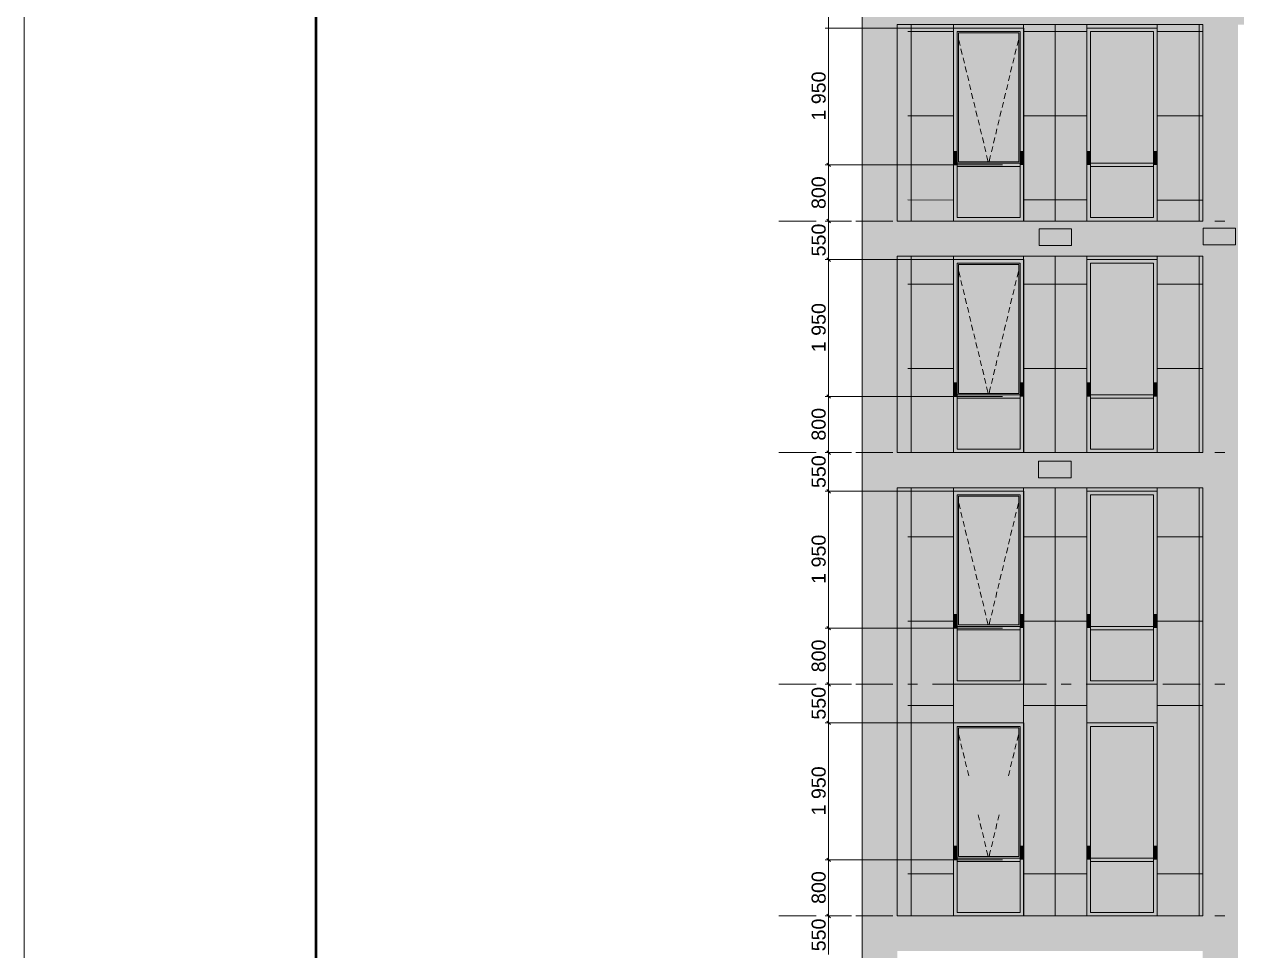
# Model space of a CAD drawing. Header units: millimetres. Extents: x 1499747 to 4341325, y -28481 to 441852.
# Drawn here: x 4091830 to 4109097, y 386732 to 399932 of the extents above; entities that cross this region are included whole.
import ezdxf
from ezdxf.enums import TextEntityAlignment as Align

# ---------------------------------------------------------------- set-up
doc = ezdxf.new("R2010")
doc.units = ezdxf.units.MM
doc.header["$MEASUREMENT"] = 0
doc.layers.add('Чертеж и Рисунок', color=7, linetype='Continuous')
doc.styles.add('РЎР“Р•РќР•Р\xa0Р\x98Р\xa0_РЎРўР\x98Р›Р¬_2', font='')
doc.styles.add('СПДС', font='isocpeur.ttf', dxfattribs={"width": 0.9})
doc.styles.get('РЎР“Р•РќР•Р\xa0Р\x98Р\xa0_РЎРўР\x98Р›Р¬_2').set_extended_font_data('GOST Common', italic=True)

# ---------------------------------------------------------------- blocks, each defined once
blk = doc.blocks.new('*U32')
at = {"lineweight": 0}
blk.add_lwpolyline([(-415, -5), (5, -5), (5, 292), (-415, 292)], close=True, dxfattribs=at)
at = {"color": 0, "linetype": 'Continuous', "lineweight": 50}
blk.add_lwpolyline([(-395, 287), (0, 287), (0, 0), (-395, 0)], close=True, dxfattribs=at)
at = {"style": 'СПДС'}
for tag, p in [('ШИФР_ПРОЕКТА_ЛИСТ2', (-65, 7.5)), ('ЛИСТ_второй', (-5, 5))]:
    blk.add_attdef(tag, text='', height=2.5, dxfattribs=at).set_placement(p, align=Align.MIDDLE_CENTER)

msp = doc.modelspace()

# ---------------------------------------------------------------- hatches: boundary and pattern name
at = {"layer": 'Чертеж и Рисунок', "linetype": 'Continuous', "lineweight": 0, "true_color": 0xbc9a89}
for points in [[(4103762.7, 400428.4), (4103762.7, 373528.4), (4104262.7, 373528.4), (4104262.7, 400428.4)], [(4104262.7, 399928.4), (4127512.7, 399928.4), (4127512.7, 400428.4), (4104262.7, 400428.4)], [(4108613, 399928.4), (4108613, 374028.4), (4109113, 374028.4), (4109113, 399928.4)], [(4104262.7, 396628.4), (4108613, 396628.4), (4108613, 397128.4), (4104262.7, 397128.4)], [(4104262.7, 393828.4), (4104262.7, 393328.4), (4108613, 393328.4), (4108613, 393828.4)], [(4104262.7, 387228.4), (4104262.7, 386728.4), (4108613, 386728.4), (4108613, 387228.4)]]:
    msp.add_hatch(color=33, dxfattribs=at).paths.add_polyline_path(points)
at = {"layer": 'Чертеж и Рисунок', "linetype": 'Continuous', "lineweight": 0, "true_color": 0xffffff}
for points in [[(4104262.7, 399928.4), (4104262.7, 397128.4), (4105063.3, 397128.4), (4105063.3, 399878.4), (4106063.3, 399878.4), (4106063.3, 397128.4), (4106963, 397128.4), (4106963, 399878.4), (4107963, 399878.4), (4107963, 397128.4), (4108613, 397128.4), (4108613, 399928.4)], [(4106282.5, 396779.9), (4106744.3, 396779.9), (4106744.3, 397015.7), (4106282.5, 397015.7)], [(4108619.9, 396789.3), (4109081.7, 396789.3), (4109081.7, 397025), (4108619.9, 397025)], [(4104262.7, 393828.4), (4105063.3, 393828.4), (4105063.3, 396578.4), (4106063.3, 396578.4), (4106063.3, 393828.4), (4106963, 393828.4), (4106963, 396578.4), (4107963, 396578.4), (4107963, 393828.4), (4108613, 393828.4), (4108613, 396628.4), (4104262.7, 396628.4)], [(4106276.1, 393471.7), (4106738, 393471.7), (4106738, 393707.4), (4106276.1, 393707.4)]]:
    msp.add_hatch(color=7, dxfattribs=at).paths.add_polyline_path(points)
at = {"layer": 'Чертеж и Рисунок', "linetype": 'Continuous', "lineweight": 0, "true_color": 0x2e2e2e}
for points in [[(4105063.3, 399528.4), (4105113.3, 399528.4), (4105113.3, 399828.4), (4105063.3, 399878.4)], [(4105563.3, 399878.4), (4105063.3, 399878.4), (4105113.3, 399828.4), (4105563.3, 399828.4)], [(4105563.3, 399878.4), (4105563.3, 399828.4), (4106013.3, 399828.4), (4106063.3, 399878.4)], [(4106063.3, 399528.4), (4106063.3, 399878.4), (4106013.3, 399828.4), (4106013.3, 399528.4)], [(4106963, 399528.4), (4107013, 399528.4), (4107013, 399828.4), (4106963, 399878.4)], [(4107463, 399878.4), (4106963, 399878.4), (4107013, 399828.4), (4107463, 399828.4)], [(4107463, 399878.4), (4107463, 399828.4), (4107913, 399828.4), (4107963, 399878.4)], [(4107963, 399528.4), (4107963, 399878.4), (4107913, 399828.4), (4107913, 399528.4)], [(4105063.3, 398128.4), (4105113.3, 398128.4), (4105113.3, 399528.4), (4105063.3, 399528.4)], [(4106063.3, 398128.4), (4106063.3, 399528.4), (4106013.3, 399528.4), (4106013.3, 398128.4)], [(4106963, 398128.4), (4107013, 398128.4), (4107013, 399528.4), (4106963, 399528.4)], [(4107963, 398128.4), (4107963, 399528.4), (4107913, 399528.4), (4107913, 398128.4)], [(4105063.3, 397928.4), (4105113.3, 397928.4), (4105113.3, 398128.4), (4105063.3, 398128.4)], [(4106063.3, 397928.4), (4106063.3, 398128.4), (4106013.3, 398128.4), (4106013.3, 397928.4)], [(4106963, 397928.4), (4107013, 397928.4), (4107013, 398128.4), (4106963, 398128.4)], [(4107963, 397928.4), (4107963, 398128.4), (4107913, 398128.4), (4107913, 397928.4)], [(4105063.3, 397928.4), (4105063.3, 397128.4), (4105113.3, 397178.4), (4105113.3, 397928.4)], [(4105113.3, 397903.4), (4105563.3, 397903.4), (4105563.3, 397953.4), (4105113.3, 397953.4)], [(4105563.3, 397953.4), (4105563.3, 397903.4), (4106013.3, 397903.4), (4106013.3, 397953.4)], [(4106063.3, 397928.4), (4106013.3, 397928.4), (4106013.3, 397178.4), (4106063.3, 397128.4)], [(4106963, 397928.4), (4106963, 397128.4), (4107013, 397178.4), (4107013, 397928.4)], [(4107013, 397903.4), (4107463, 397903.4), (4107463, 397953.4), (4107013, 397953.4)], [(4107463, 397953.4), (4107463, 397903.4), (4107913, 397903.4), (4107913, 397953.4)], [(4107963, 397928.4), (4107913, 397928.4), (4107913, 397178.4), (4107963, 397128.4)], [(4105563.3, 397128.4), (4105563.3, 397178.4), (4105113.3, 397178.4), (4105063.3, 397128.4)], [(4105563.3, 397128.4), (4106063.3, 397128.4), (4106013.3, 397178.4), (4105563.3, 397178.4)], [(4107463, 397128.4), (4107463, 397178.4), (4107013, 397178.4), (4106963, 397128.4)], [(4107463, 397128.4), (4107963, 397128.4), (4107913, 397178.4), (4107463, 397178.4)], [(4105063.3, 396228.4), (4105113.3, 396228.4), (4105113.3, 396528.4), (4105063.3, 396578.4)], [(4105563.3, 396578.4), (4105063.3, 396578.4), (4105113.3, 396528.4), (4105563.3, 396528.4)], [(4105563.3, 396578.4), (4105563.3, 396528.4), (4106013.3, 396528.4), (4106063.3, 396578.4)], [(4106063.3, 396228.4), (4106063.3, 396578.4), (4106013.3, 396528.4), (4106013.3, 396228.4)], [(4106963, 396228.4), (4107013, 396228.4), (4107013, 396528.4), (4106963, 396578.4)], [(4107463, 396578.4), (4106963, 396578.4), (4107013, 396528.4), (4107463, 396528.4)], [(4107463, 396578.4), (4107463, 396528.4), (4107913, 396528.4), (4107963, 396578.4)], [(4107963, 396228.4), (4107963, 396578.4), (4107913, 396528.4), (4107913, 396228.4)], [(4105063.3, 394828.4), (4105113.3, 394828.4), (4105113.3, 396228.4), (4105063.3, 396228.4)], [(4106063.3, 394828.4), (4106063.3, 396228.4), (4106013.3, 396228.4), (4106013.3, 394828.4)], [(4106963, 394828.4), (4107013, 394828.4), (4107013, 396228.4), (4106963, 396228.4)], [(4107963, 394828.4), (4107963, 396228.4), (4107913, 396228.4), (4107913, 394828.4)], [(4105063.3, 394628.4), (4105113.3, 394628.4), (4105113.3, 394828.4), (4105063.3, 394828.4)], [(4106063.3, 394628.4), (4106063.3, 394828.4), (4106013.3, 394828.4), (4106013.3, 394628.4)], [(4106963, 394628.4), (4107013, 394628.4), (4107013, 394828.4), (4106963, 394828.4)], [(4107963, 394628.4), (4107963, 394828.4), (4107913, 394828.4), (4107913, 394628.4)], [(4105063.3, 394628.4), (4105063.3, 393828.4), (4105113.3, 393878.4), (4105113.3, 394628.4)], [(4105113.3, 394603.4), (4105563.3, 394603.4), (4105563.3, 394653.4), (4105113.3, 394653.4)], [(4105563.3, 394653.4), (4105563.3, 394603.4), (4106013.3, 394603.4), (4106013.3, 394653.4)], [(4106063.3, 394628.4), (4106013.3, 394628.4), (4106013.3, 393878.4), (4106063.3, 393828.4)], [(4106963, 394628.4), (4106963, 393828.4), (4107013, 393878.4), (4107013, 394628.4)], [(4107013, 394603.4), (4107463, 394603.4), (4107463, 394653.4), (4107013, 394653.4)], [(4107463, 394653.4), (4107463, 394603.4), (4107913, 394603.4), (4107913, 394653.4)], [(4107963, 394628.4), (4107913, 394628.4), (4107913, 393878.4), (4107963, 393828.4)], [(4105563.3, 393828.4), (4105563.3, 393878.4), (4105113.3, 393878.4), (4105063.3, 393828.4)], [(4105563.3, 393828.4), (4106063.3, 393828.4), (4106013.3, 393878.4), (4105563.3, 393878.4)], [(4107463, 393828.4), (4107463, 393878.4), (4107013, 393878.4), (4106963, 393828.4)], [(4107463, 393828.4), (4107963, 393828.4), (4107913, 393878.4), (4107463, 393878.4)], [(4105063.3, 392928.4), (4105113.3, 392928.4), (4105113.3, 393228.4), (4105063.3, 393278.4)], [(4105563.3, 393278.4), (4105063.3, 393278.4), (4105113.3, 393228.4), (4105563.3, 393228.4)], [(4105563.3, 393278.4), (4105563.3, 393228.4), (4106013.3, 393228.4), (4106063.3, 393278.4)], [(4106063.3, 392928.4), (4106063.3, 393278.4), (4106013.3, 393228.4), (4106013.3, 392928.4)], [(4106963, 392928.4), (4107013, 392928.4), (4107013, 393228.4), (4106963, 393278.4)], [(4107463, 393278.4), (4106963, 393278.4), (4107013, 393228.4), (4107463, 393228.4)], [(4107463, 393278.4), (4107463, 393228.4), (4107913, 393228.4), (4107963, 393278.4)], [(4107963, 392928.4), (4107963, 393278.4), (4107913, 393228.4), (4107913, 392928.4)], [(4105063.3, 391528.4), (4105113.3, 391528.4), (4105113.3, 392928.4), (4105063.3, 392928.4)], [(4106063.3, 391528.4), (4106063.3, 392928.4), (4106013.3, 392928.4), (4106013.3, 391528.4)], [(4106963, 391528.4), (4107013, 391528.4), (4107013, 392928.4), (4106963, 392928.4)], [(4107963, 391528.4), (4107963, 392928.4), (4107913, 392928.4), (4107913, 391528.4)], [(4105063.3, 391328.4), (4105113.3, 391328.4), (4105113.3, 391528.4), (4105063.3, 391528.4)], [(4106063.3, 391328.4), (4106063.3, 391528.4), (4106013.3, 391528.4), (4106013.3, 391328.4)], [(4106963, 391328.4), (4107013, 391328.4), (4107013, 391528.4), (4106963, 391528.4)], [(4107963, 391328.4), (4107963, 391528.4), (4107913, 391528.4), (4107913, 391328.4)], [(4105063.3, 391328.4), (4105063.3, 390528.4), (4105113.3, 390578.4), (4105113.3, 391328.4)], [(4105113.3, 391303.4), (4105563.3, 391303.4), (4105563.3, 391353.4), (4105113.3, 391353.4)], [(4105563.3, 391353.4), (4105563.3, 391303.4), (4106013.3, 391303.4), (4106013.3, 391353.4)], [(4106063.3, 391328.4), (4106013.3, 391328.4), (4106013.3, 390578.4), (4106063.3, 390528.4)], [(4106963, 391328.4), (4106963, 390528.4), (4107013, 390578.4), (4107013, 391328.4)], [(4107013, 391303.4), (4107463, 391303.4), (4107463, 391353.4), (4107013, 391353.4)], [(4107463, 391353.4), (4107463, 391303.4), (4107913, 391303.4), (4107913, 391353.4)], [(4107963, 391328.4), (4107913, 391328.4), (4107913, 390578.4), (4107963, 390528.4)], [(4105563.3, 390528.4), (4105563.3, 390578.4), (4105113.3, 390578.4), (4105063.3, 390528.4)], [(4105563.3, 390528.4), (4106063.3, 390528.4), (4106013.3, 390578.4), (4105563.3, 390578.4)], [(4107463, 390528.4), (4107463, 390578.4), (4107013, 390578.4), (4106963, 390528.4)], [(4107463, 390528.4), (4107963, 390528.4), (4107913, 390578.4), (4107463, 390578.4)], [(4105063.3, 389628.4), (4105113.3, 389628.4), (4105113.3, 389928.4), (4105063.3, 389978.4)], [(4105563.3, 389978.4), (4105063.3, 389978.4), (4105113.3, 389928.4), (4105563.3, 389928.4)], [(4105563.3, 389978.4), (4105563.3, 389928.4), (4106013.3, 389928.4), (4106063.3, 389978.4)], [(4106063.3, 389628.4), (4106063.3, 389978.4), (4106013.3, 389928.4), (4106013.3, 389628.4)], [(4106963, 389628.4), (4107013, 389628.4), (4107013, 389928.4), (4106963, 389978.4)], [(4107463, 389978.4), (4106963, 389978.4), (4107013, 389928.4), (4107463, 389928.4)], [(4107463, 389978.4), (4107463, 389928.4), (4107913, 389928.4), (4107963, 389978.4)], [(4107963, 389628.4), (4107963, 389978.4), (4107913, 389928.4), (4107913, 389628.4)], [(4105063.3, 388228.4), (4105113.3, 388228.4), (4105113.3, 389628.4), (4105063.3, 389628.4)], [(4106063.3, 388228.4), (4106063.3, 389628.4), (4106013.3, 389628.4), (4106013.3, 388228.4)], [(4106963, 388228.4), (4107013, 388228.4), (4107013, 389628.4), (4106963, 389628.4)], [(4107963, 388228.4), (4107963, 389628.4), (4107913, 389628.4), (4107913, 388228.4)], [(4105063.3, 388028.4), (4105113.3, 388028.4), (4105113.3, 388228.4), (4105063.3, 388228.4)], [(4106063.3, 388028.4), (4106063.3, 388228.4), (4106013.3, 388228.4), (4106013.3, 388028.4)], [(4106963, 388028.4), (4107013, 388028.4), (4107013, 388228.4), (4106963, 388228.4)], [(4107963, 388028.4), (4107963, 388228.4), (4107913, 388228.4), (4107913, 388028.4)], [(4105063.3, 388028.4), (4105063.3, 387228.4), (4105113.3, 387278.4), (4105113.3, 388028.4)], [(4105113.3, 388003.4), (4105563.3, 388003.4), (4105563.3, 388053.4), (4105113.3, 388053.4)], [(4105563.3, 388053.4), (4105563.3, 388003.4), (4106013.3, 388003.4), (4106013.3, 388053.4)], [(4106063.3, 388028.4), (4106013.3, 388028.4), (4106013.3, 387278.4), (4106063.3, 387228.4)], [(4106963, 388028.4), (4106963, 387228.4), (4107013, 387278.4), (4107013, 388028.4)], [(4107013, 388003.4), (4107463, 388003.4), (4107463, 388053.4), (4107013, 388053.4)], [(4107463, 388053.4), (4107463, 388003.4), (4107913, 388003.4), (4107913, 388053.4)], [(4107963, 388028.4), (4107913, 388028.4), (4107913, 387278.4), (4107963, 387228.4)], [(4105563.3, 387228.4), (4105563.3, 387278.4), (4105113.3, 387278.4), (4105063.3, 387228.4)], [(4105563.3, 387228.4), (4106063.3, 387228.4), (4106013.3, 387278.4), (4105563.3, 387278.4)], [(4107463, 387228.4), (4107463, 387278.4), (4107013, 387278.4), (4106963, 387228.4)], [(4107463, 387228.4), (4107963, 387228.4), (4107913, 387278.4), (4107463, 387278.4)]]:
    msp.add_hatch(color=250, dxfattribs=at).paths.add_polyline_path(points)
at = {"layer": 'Чертеж и Рисунок', "linetype": 'Continuous', "lineweight": 0, "true_color": 0xf7fdff}
for points in [[(4105113.3, 397953.4), (4105133.3, 397973.4), (4105133.3, 399808.4), (4105113.3, 399828.4)], [(4106013.3, 399828.4), (4105113.3, 399828.4), (4105133.3, 399808.4), (4105993.3, 399808.4)], [(4106013.3, 397953.4), (4106013.3, 399828.4), (4105993.3, 399808.4), (4105993.3, 397973.4)], [(4106013.3, 397953.4), (4105993.3, 397973.4), (4105133.3, 397973.4), (4105113.3, 397953.4)], [(4105113.3, 394653.4), (4105133.3, 394673.4), (4105133.3, 396508.4), (4105113.3, 396528.4)], [(4106013.3, 396528.4), (4105113.3, 396528.4), (4105133.3, 396508.4), (4105993.3, 396508.4)], [(4106013.3, 394653.4), (4106013.3, 396528.4), (4105993.3, 396508.4), (4105993.3, 394673.4)], [(4106013.3, 394653.4), (4105993.3, 394673.4), (4105133.3, 394673.4), (4105113.3, 394653.4)], [(4105113.3, 391353.4), (4105133.3, 391373.4), (4105133.3, 393208.4), (4105113.3, 393228.4)], [(4106013.3, 393228.4), (4105113.3, 393228.4), (4105133.3, 393208.4), (4105993.3, 393208.4)], [(4106013.3, 391353.4), (4106013.3, 393228.4), (4105993.3, 393208.4), (4105993.3, 391373.4)], [(4106013.3, 391353.4), (4105993.3, 391373.4), (4105133.3, 391373.4), (4105113.3, 391353.4)], [(4105113.3, 388053.4), (4105133.3, 388073.4), (4105133.3, 389908.4), (4105113.3, 389928.4)], [(4106013.3, 389928.4), (4105113.3, 389928.4), (4105133.3, 389908.4), (4105993.3, 389908.4)], [(4106013.3, 388053.4), (4106013.3, 389928.4), (4105993.3, 389908.4), (4105993.3, 388073.4)], [(4106013.3, 388053.4), (4105993.3, 388073.4), (4105133.3, 388073.4), (4105113.3, 388053.4)]]:
    msp.add_hatch(color=7, dxfattribs=at).paths.add_polyline_path(points)
at = {"layer": 'Чертеж и Рисунок', "linetype": 'Continuous', "lineweight": 0, "true_color": 0x84adf9}
for points in [[(4105133.3, 397973.4), (4105993.3, 397973.4), (4105993.3, 399808.4), (4105133.3, 399808.4)], [(4107013, 399828.4), (4107013, 397953.4), (4107913, 397953.4), (4107913, 399828.4)], [(4105113.3, 397903.4), (4105113.3, 397178.4), (4106013.3, 397178.4), (4106013.3, 397903.4)], [(4107013, 397903.4), (4107013, 397178.4), (4107913, 397178.4), (4107913, 397903.4)], [(4105133.3, 394673.4), (4105993.3, 394673.4), (4105993.3, 396508.4), (4105133.3, 396508.4)], [(4107013, 396528.4), (4107013, 394653.4), (4107913, 394653.4), (4107913, 396528.4)], [(4105113.3, 394603.4), (4105113.3, 393878.4), (4106013.3, 393878.4), (4106013.3, 394603.4)], [(4107013, 394603.4), (4107013, 393878.4), (4107913, 393878.4), (4107913, 394603.4)], [(4105133.3, 391373.4), (4105993.3, 391373.4), (4105993.3, 393208.4), (4105133.3, 393208.4)], [(4107013, 391353.4), (4107913, 391353.4), (4107913, 393228.4), (4107013, 393228.4)], [(4105113.3, 391303.4), (4105113.3, 390578.4), (4106013.3, 390578.4), (4106013.3, 391303.4)], [(4107013, 390578.4), (4107913, 390578.4), (4107913, 391303.4), (4107013, 391303.4)], [(4105133.3, 388073.4), (4105993.3, 388073.4), (4105993.3, 389908.4), (4105133.3, 389908.4)], [(4107013, 388053.4), (4107913, 388053.4), (4107913, 389928.4), (4107013, 389928.4)], [(4105113.3, 388003.4), (4105113.3, 387278.4), (4106013.3, 387278.4), (4106013.3, 388003.4)], [(4107013, 387278.4), (4107913, 387278.4), (4107913, 388003.4), (4107013, 388003.4)]]:
    msp.add_hatch(color=161, dxfattribs=at).paths.add_polyline_path(points)
at = {"layer": 'Чертеж и Рисунок', "linetype": 'Continuous', "lineweight": 0, "true_color": 0xffffff}
h = msp.add_hatch(color=7, dxfattribs=at)
h.paths.add_polyline_path([(4104262.7, 387228.4), (4105063.3, 387228.4), (4105063.3, 389978.4), (4106063.3, 389978.4), (4106063.3, 387228.4), (4106963, 387228.4), (4106963, 389978.4), (4107963, 389978.4), (4107963, 387228.4), (4108613, 387228.4), (4108613, 393328.4), (4104262.7, 393328.4)])
h.paths.add_polyline_path([(4105063.3, 393278.4), (4106063.3, 393278.4), (4106063.3, 390528.4), (4105063.3, 390528.4)], flags=0)
h.paths.add_polyline_path([(4106963, 390528.4), (4106963, 393278.4), (4107963, 393278.4), (4107963, 390528.4)], flags=0)

# ---------------------------------------------------------------- linework, layer by layer
at = {"layer": 'Чертеж и Рисунок', "color": 7, "linetype": 'Continuous', "lineweight": 5}
for points in [[(4103284.7, 399878.4), (4103284.7, 400428.4)], [(4103762.7, 373528.4), (4103762.7, 400428.4)], [(4104262.7, 399928.4), (4108613, 399928.4)], [(4104262.7, 397128.4), (4104262.7, 399928.4)], [(4108613, 397128.4), (4108613, 399928.4)], [(4105763.3, 399878.4), (4103237.8, 399878.4)], [(4103284.7, 397928.4), (4103284.7, 399878.4)], [(4105063.3, 399878.4), (4106063.3, 399878.4)], [(4105113.3, 399528.4), (4105113.3, 399828.4)], [(4105113.3, 399828.4), (4105563.3, 399828.4)], [(4105133.3, 399808.4), (4105133.3, 397973.4)], [(4105993.3, 399808.4), (4105133.3, 399808.4)], [(4105563.3, 399828.4), (4106013.3, 399828.4)], [(4105993.3, 397973.4), (4105993.3, 399808.4)], [(4106013.3, 399528.4), (4106013.3, 399828.4)], [(4106063.3, 399878.4), (4106063.3, 397128.4)], [(4106963, 399878.4), (4107963, 399878.4)], [(4106963, 397128.4), (4106963, 399878.4)], [(4107013, 399528.4), (4107013, 399828.4)], [(4107013, 399828.4), (4107463, 399828.4)], [(4107463, 399828.4), (4107913, 399828.4)], [(4107913, 399528.4), (4107913, 399828.4)], [(4107963, 399878.4), (4107963, 397128.4)], [(4105113.3, 398128.4), (4105113.3, 399528.4)], [(4106013.3, 398128.4), (4106013.3, 399528.4)], [(4107013, 398128.4), (4107013, 399528.4)], [(4107913, 398128.4), (4107913, 399528.4)], [(4105113.3, 397953.4), (4105113.3, 398128.4)], [(4106013.3, 397953.4), (4106013.3, 398128.4)], [(4107013, 397953.4), (4107013, 398128.4)], [(4107913, 397953.4), (4107913, 398128.4)], [(4105763.3, 397928.4), (4103237.8, 397928.4)], [(4103259.7, 397953.4), (4103309.7, 397903.4)], [(4103284.7, 397128.4), (4103284.7, 397928.4)], [(4105113.3, 397928.4), (4105113.3, 397953.4)], [(4105563.3, 397953.4), (4105113.3, 397953.4)], [(4105113.3, 397903.4), (4105113.3, 397928.4)], [(4105113.3, 397178.4), (4105113.3, 397903.4)], [(4105563.3, 397903.4), (4105113.3, 397903.4)], [(4105133.3, 397973.4), (4105993.3, 397973.4)], [(4106013.3, 397953.4), (4105563.3, 397953.4)], [(4106013.3, 397903.4), (4105563.3, 397903.4)], [(4106013.3, 397928.4), (4106013.3, 397953.4)], [(4106013.3, 397903.4), (4106013.3, 397928.4)], [(4106013.3, 397178.4), (4106013.3, 397903.4)], [(4107013, 397928.4), (4107013, 397953.4)], [(4107463, 397953.4), (4107013, 397953.4)], [(4107013, 397903.4), (4107013, 397928.4)], [(4107013, 397178.4), (4107013, 397903.4)], [(4107463, 397903.4), (4107013, 397903.4)], [(4107913, 397953.4), (4107463, 397953.4)], [(4107913, 397903.4), (4107463, 397903.4)], [(4107913, 397928.4), (4107913, 397953.4)], [(4107913, 397903.4), (4107913, 397928.4)], [(4107913, 397178.4), (4107913, 397903.4)], [(4105563.3, 397178.4), (4105113.3, 397178.4)], [(4106013.3, 397178.4), (4105563.3, 397178.4)], [(4107463, 397178.4), (4107013, 397178.4)], [(4107913, 397178.4), (4107463, 397178.4)], [(4103612.7, 397128.4), (4103237.8, 397128.4)], [(4103259.7, 397153.4), (4103309.7, 397103.4)], [(4103284.7, 396578.4), (4103284.7, 397128.4)], [(4104262.7, 397128.4), (4108613, 397128.4)], [(4106282.5, 396779.9), (4106282.5, 397015.7)], [(4106282.5, 397015.7), (4106744.3, 397015.7)], [(4106744.3, 397015.7), (4106744.3, 396779.9)], [(4108619.9, 396789.3), (4108619.9, 397025)], [(4108619.9, 397025), (4109081.7, 397025)], [(4109081.7, 397025), (4109081.7, 396789.3)], [(4106744.3, 396779.9), (4106282.5, 396779.9)], [(4109081.7, 396789.3), (4108619.9, 396789.3)], [(4105763.3, 396578.4), (4103237.8, 396578.4)], [(4103259.7, 396603.4), (4103309.7, 396553.4)], [(4103284.7, 394628.4), (4103284.7, 396578.4)], [(4104262.7, 393828.4), (4104262.7, 396628.4)], [(4104262.7, 396628.4), (4108613, 396628.4)], [(4105063.3, 396578.4), (4106063.3, 396578.4)], [(4105113.3, 396228.4), (4105113.3, 396528.4)], [(4105113.3, 396528.4), (4105563.3, 396528.4)], [(4105133.3, 396508.4), (4105133.3, 394673.4)], [(4105993.3, 396508.4), (4105133.3, 396508.4)], [(4105563.3, 396528.4), (4106013.3, 396528.4)], [(4105993.3, 394673.4), (4105993.3, 396508.4)], [(4106013.3, 396228.4), (4106013.3, 396528.4)], [(4106063.3, 396578.4), (4106063.3, 393828.4)], [(4106963, 393828.4), (4106963, 396578.4)], [(4106963, 396578.4), (4107963, 396578.4)], [(4107013, 396228.4), (4107013, 396528.4)], [(4107013, 396528.4), (4107463, 396528.4)], [(4107463, 396528.4), (4107913, 396528.4)], [(4107913, 396228.4), (4107913, 396528.4)], [(4107963, 396578.4), (4107963, 393828.4)], [(4108613, 393828.4), (4108613, 396628.4)], [(4105113.3, 394828.4), (4105113.3, 396228.4)], [(4106013.3, 394828.4), (4106013.3, 396228.4)], [(4107013, 394828.4), (4107013, 396228.4)], [(4107913, 394828.4), (4107913, 396228.4)], [(4105113.3, 394653.4), (4105113.3, 394828.4)], [(4106013.3, 394653.4), (4106013.3, 394828.4)], [(4107013, 394653.4), (4107013, 394828.4)], [(4107913, 394653.4), (4107913, 394828.4)], [(4105763.3, 394628.4), (4103237.8, 394628.4)], [(4103259.7, 394653.4), (4103309.7, 394603.4)], [(4103284.7, 393828.4), (4103284.7, 394628.4)], [(4105113.3, 394628.4), (4105113.3, 394653.4)], [(4105563.3, 394653.4), (4105113.3, 394653.4)], [(4105113.3, 394603.4), (4105113.3, 394628.4)], [(4105113.3, 393878.4), (4105113.3, 394603.4)], [(4105563.3, 394603.4), (4105113.3, 394603.4)], [(4105133.3, 394673.4), (4105993.3, 394673.4)], [(4106013.3, 394653.4), (4105563.3, 394653.4)], [(4106013.3, 394603.4), (4105563.3, 394603.4)], [(4106013.3, 394628.4), (4106013.3, 394653.4)], [(4106013.3, 394603.4), (4106013.3, 394628.4)], [(4106013.3, 393878.4), (4106013.3, 394603.4)], [(4107013, 394628.4), (4107013, 394653.4)], [(4107463, 394653.4), (4107013, 394653.4)], [(4107013, 394603.4), (4107013, 394628.4)], [(4107013, 393878.4), (4107013, 394603.4)], [(4107463, 394603.4), (4107013, 394603.4)], [(4107913, 394653.4), (4107463, 394653.4)], [(4107913, 394603.4), (4107463, 394603.4)], [(4107913, 394628.4), (4107913, 394653.4)], [(4107913, 394603.4), (4107913, 394628.4)], [(4107913, 393878.4), (4107913, 394603.4)], [(4103612.7, 393828.4), (4103237.8, 393828.4)], [(4103259.7, 393853.4), (4103309.7, 393803.4)], [(4103284.7, 393278.4), (4103284.7, 393828.4)], [(4104262.7, 393828.4), (4108613, 393828.4)], [(4105563.3, 393878.4), (4105113.3, 393878.4)], [(4106013.3, 393878.4), (4105563.3, 393878.4)], [(4106276.1, 393471.7), (4106276.1, 393707.4)], [(4106276.1, 393707.4), (4106738, 393707.4)], [(4106738, 393707.4), (4106738, 393471.7)], [(4107463, 393878.4), (4107013, 393878.4)], [(4107913, 393878.4), (4107463, 393878.4)], [(4106738, 393471.7), (4106276.1, 393471.7)], [(4105763.3, 393278.4), (4103237.8, 393278.4)], [(4103259.7, 393303.4), (4103309.7, 393253.4)], [(4103284.7, 391328.4), (4103284.7, 393278.4)], [(4104262.7, 387228.4), (4104262.7, 393328.4)], [(4104262.7, 393328.4), (4108613, 393328.4)], [(4105063.3, 393278.4), (4106063.3, 393278.4)], [(4105113.3, 392928.4), (4105113.3, 393228.4)], [(4105113.3, 393228.4), (4105563.3, 393228.4)], [(4105133.3, 393208.4), (4105133.3, 391373.4)], [(4105993.3, 393208.4), (4105133.3, 393208.4)], [(4105563.3, 393228.4), (4106013.3, 393228.4)], [(4105993.3, 391373.4), (4105993.3, 393208.4)], [(4106013.3, 392928.4), (4106013.3, 393228.4)], [(4106063.3, 393278.4), (4106063.3, 390528.4)], [(4106963, 393278.4), (4107963, 393278.4)], [(4106963, 390528.4), (4106963, 393278.4)], [(4107013, 392928.4), (4107013, 393228.4)], [(4107013, 393228.4), (4107463, 393228.4)], [(4107463, 393228.4), (4107913, 393228.4)], [(4107913, 392928.4), (4107913, 393228.4)], [(4107963, 393278.4), (4107963, 390528.4)], [(4108613, 387228.4), (4108613, 393328.4)], [(4105113.3, 391528.4), (4105113.3, 392928.4)], [(4106013.3, 391528.4), (4106013.3, 392928.4)], [(4107013, 391528.4), (4107013, 392928.4)], [(4107913, 391528.4), (4107913, 392928.4)], [(4105113.3, 391353.4), (4105113.3, 391528.4)], [(4106013.3, 391353.4), (4106013.3, 391528.4)], [(4107013, 391353.4), (4107013, 391528.4)], [(4107913, 391353.4), (4107913, 391528.4)], [(4105763.3, 391328.4), (4103237.8, 391328.4)], [(4103259.7, 391353.4), (4103309.7, 391303.4)], [(4103284.7, 390528.4), (4103284.7, 391328.4)], [(4105113.3, 391328.4), (4105113.3, 391353.4)], [(4105563.3, 391353.4), (4105113.3, 391353.4)], [(4105113.3, 391303.4), (4105113.3, 391328.4)], [(4105113.3, 390578.4), (4105113.3, 391303.4)], [(4105563.3, 391303.4), (4105113.3, 391303.4)], [(4105133.3, 391373.4), (4105993.3, 391373.4)], [(4106013.3, 391353.4), (4105563.3, 391353.4)], [(4106013.3, 391303.4), (4105563.3, 391303.4)], [(4106013.3, 391328.4), (4106013.3, 391353.4)], [(4106013.3, 391303.4), (4106013.3, 391328.4)], [(4106013.3, 390578.4), (4106013.3, 391303.4)], [(4107013, 391328.4), (4107013, 391353.4)], [(4107463, 391353.4), (4107013, 391353.4)], [(4107013, 391303.4), (4107013, 391328.4)], [(4107013, 390578.4), (4107013, 391303.4)], [(4107463, 391303.4), (4107013, 391303.4)], [(4107913, 391353.4), (4107463, 391353.4)], [(4107913, 391303.4), (4107463, 391303.4)], [(4107913, 391328.4), (4107913, 391353.4)], [(4107913, 391303.4), (4107913, 391328.4)], [(4107913, 390578.4), (4107913, 391303.4)], [(4103612.7, 390528.4), (4103237.8, 390528.4)], [(4103259.7, 390553.4), (4103309.7, 390503.4)], [(4103284.7, 389978.4), (4103284.7, 390528.4)], [(4106063.3, 390528.4), (4105063.3, 390528.4)], [(4105563.3, 390578.4), (4105113.3, 390578.4)], [(4106013.3, 390578.4), (4105563.3, 390578.4)], [(4107963, 390528.4), (4106963, 390528.4)], [(4107463, 390578.4), (4107013, 390578.4)], [(4107913, 390578.4), (4107463, 390578.4)], [(4105763.3, 389978.4), (4103237.8, 389978.4)], [(4103259.7, 390003.4), (4103309.7, 389953.4)], [(4103284.7, 388028.4), (4103284.7, 389978.4)], [(4105063.3, 389978.4), (4106063.3, 389978.4)], [(4105113.3, 389628.4), (4105113.3, 389928.4)], [(4105113.3, 389928.4), (4105563.3, 389928.4)], [(4105133.3, 389908.4), (4105133.3, 388073.4)], [(4105993.3, 389908.4), (4105133.3, 389908.4)], [(4105563.3, 389928.4), (4106013.3, 389928.4)], [(4105993.3, 388073.4), (4105993.3, 389908.4)], [(4106013.3, 389628.4), (4106013.3, 389928.4)], [(4106063.3, 389978.4), (4106063.3, 387228.4)], [(4106963, 387228.4), (4106963, 389978.4)], [(4106963, 389978.4), (4107963, 389978.4)], [(4107013, 389628.4), (4107013, 389928.4)], [(4107013, 389928.4), (4107463, 389928.4)], [(4107463, 389928.4), (4107913, 389928.4)], [(4107913, 389628.4), (4107913, 389928.4)], [(4107963, 389978.4), (4107963, 387228.4)], [(4105113.3, 388228.4), (4105113.3, 389628.4)], [(4106013.3, 388228.4), (4106013.3, 389628.4)], [(4107013, 388228.4), (4107013, 389628.4)], [(4107913, 388228.4), (4107913, 389628.4)], [(4105113.3, 388053.4), (4105113.3, 388228.4)], [(4106013.3, 388053.4), (4106013.3, 388228.4)], [(4107013, 388053.4), (4107013, 388228.4)], [(4107913, 388053.4), (4107913, 388228.4)], [(4105763.3, 388028.4), (4103237.8, 388028.4)], [(4103259.7, 388053.4), (4103309.7, 388003.4)], [(4103284.7, 387228.4), (4103284.7, 388028.4)], [(4105113.3, 388028.4), (4105113.3, 388053.4)], [(4105563.3, 388053.4), (4105113.3, 388053.4)], [(4105113.3, 388003.4), (4105113.3, 388028.4)], [(4105133.3, 388073.4), (4105993.3, 388073.4)], [(4106013.3, 388053.4), (4105563.3, 388053.4)], [(4106013.3, 388028.4), (4106013.3, 388053.4)], [(4106013.3, 388003.4), (4106013.3, 388028.4)], [(4107013, 388028.4), (4107013, 388053.4)], [(4107463, 388053.4), (4107013, 388053.4)], [(4107013, 388003.4), (4107013, 388028.4)], [(4107913, 388053.4), (4107463, 388053.4)], [(4107913, 388028.4), (4107913, 388053.4)], [(4107913, 388003.4), (4107913, 388028.4)], [(4105113.3, 387278.4), (4105113.3, 388003.4)], [(4105563.3, 388003.4), (4105113.3, 388003.4)], [(4106013.3, 388003.4), (4105563.3, 388003.4)], [(4106013.3, 387278.4), (4106013.3, 388003.4)], [(4107013, 387278.4), (4107013, 388003.4)], [(4107463, 388003.4), (4107013, 388003.4)], [(4107913, 388003.4), (4107463, 388003.4)], [(4107913, 387278.4), (4107913, 388003.4)], [(4103612.7, 387228.4), (4103237.8, 387228.4)], [(4103259.7, 387253.4), (4103309.7, 387203.4)], [(4103284.7, 386678.4), (4103284.7, 387228.4)], [(4104262.7, 387228.4), (4108613, 387228.4)], [(4105563.3, 387278.4), (4105113.3, 387278.4)], [(4106013.3, 387278.4), (4105563.3, 387278.4)], [(4107463, 387278.4), (4107013, 387278.4)], [(4107913, 387278.4), (4107463, 387278.4)]]:
    msp.add_lwpolyline(points, dxfattribs=at)
at = {"layer": 'Чертеж и Рисунок', "color": 253, "linetype": 'Continuous', "lineweight": 5, "true_color": 0xaaaaaa}
for points in [[(4104462.7, 399927.5), (4104462.7, 397128.4)], [(4105063.3, 399928.4), (4105063.3, 399926.7)], [(4105063.3, 399926.7), (4105063.3, 399926.5)], [(4105063.3, 399926.5), (4105063.3, 399878.4)], [(4106062.7, 399928.4), (4106062.7, 399878.5)], [(4106512.9, 399928.4), (4106512.9, 397128.4)], [(4106963.3, 399928.4), (4106963.3, 399878.4)], [(4107962.7, 399928.4), (4107962.7, 399878.4)], [(4108563.3, 399928.4), (4108563.3, 397128.4)], [(4105063.3, 399828), (4104412.7, 399828.2)], [(4105063.3, 399878.4), (4105063.3, 397128.4)], [(4106062.7, 399878.5), (4106062.7, 397128.4)], [(4106063.3, 399828.2), (4106963, 399828.2)], [(4106963.3, 399878.4), (4106963.3, 397128.4)], [(4107962.7, 399878.4), (4107962.7, 397128.4)], [(4107962.7, 399828), (4107963, 399828)], [(4107963, 399828), (4108613, 399828)], [(4105063.3, 398628), (4104412.7, 398628.2)], [(4106063.3, 398628.2), (4106963, 398628.2)], [(4107962.7, 398628), (4107963, 398628)], [(4107963, 398628), (4108613, 398628)], [(4105063.3, 397428), (4104412.7, 397428.2)], [(4106063.3, 397428.2), (4106963, 397428.2)], [(4107962.7, 397428), (4107963, 397428)], [(4107963, 397428), (4108613, 397428)], [(4104462.7, 396628.4), (4104462.7, 393828.4)], [(4105063.3, 396628.4), (4105063.3, 396578.4)], [(4105063.3, 396578.4), (4105063.3, 393828.4)], [(4106062.7, 396628.4), (4106062.7, 396578.4)], [(4106062.7, 396578.4), (4106062.7, 393828.4)], [(4106512.9, 396628.4), (4106512.9, 393828.4)], [(4106963.3, 396628.4), (4106963.3, 396578.4)], [(4106963.3, 396578.4), (4106963.3, 393828.4)], [(4107962.7, 396628.4), (4107962.7, 396578.4)], [(4107962.7, 396578.4), (4107962.7, 393828.4)], [(4108563.3, 396628.4), (4108563.3, 393828.4)], [(4105063.3, 396228), (4104412.7, 396228.2)], [(4106063.3, 396228.2), (4106963, 396228.2)], [(4107962.7, 396228), (4107963, 396228)], [(4107963, 396228), (4108613, 396228)], [(4105063.3, 395028), (4104412.7, 395028.2)], [(4106063.3, 395028.2), (4106963, 395028.2)], [(4107962.7, 395028), (4107963, 395028)], [(4107963, 395028), (4108613, 395028)], [(4104462.7, 393328.4), (4104462.7, 387228.4)], [(4105063.3, 393328.4), (4105063.3, 393278.4)], [(4105063.3, 393278.4), (4105063.3, 390528.4)], [(4106062.7, 393328.4), (4106062.7, 393278.4)], [(4106062.7, 393278.4), (4106062.7, 390528.4)], [(4106512.9, 393328.4), (4106512.9, 387228.4)], [(4106963.3, 393328.4), (4106963.3, 393278.4)], [(4106963.3, 393278.4), (4106963.3, 390528.4)], [(4107962.7, 393328.4), (4107962.7, 393278.4)], [(4107962.7, 393278.4), (4107962.7, 390528.4)], [(4108563.3, 393328.4), (4108563.3, 387228.4)], [(4105063.3, 392628), (4104412.7, 392628.2)], [(4106063.3, 392628.2), (4106963, 392628.2)], [(4107962.7, 392628), (4107963, 392628)], [(4107963, 392628), (4108613, 392628)], [(4105063.3, 391428), (4104412.7, 391428.2)], [(4106063.3, 391428.2), (4106963, 391428.2)], [(4107962.7, 391428), (4107963, 391428)], [(4107963, 391428), (4108613, 391428)], [(4105063.3, 390528.4), (4105063.3, 389978.4)], [(4106062.7, 390528.4), (4106062.7, 389978.4)], [(4106963.3, 390528.4), (4106963.3, 389978.4)], [(4107962.7, 390528.4), (4107962.7, 389978.4)], [(4105063.3, 390228), (4104412.7, 390228.2)], [(4106063.3, 390228.2), (4106963, 390228.2)], [(4107962.7, 390228), (4108613, 390228)], [(4105063.3, 389978.4), (4105063.3, 387228.4)], [(4106062.7, 389978.4), (4106062.7, 387228.4)], [(4106963.3, 389978.4), (4106963.3, 387228.4)], [(4107962.7, 389978.4), (4107962.7, 387228.4)], [(4105063.3, 387828), (4104412.7, 387828.2)], [(4106063.3, 387828.2), (4106963, 387828.2)], [(4107962.7, 387828), (4107963, 387828)], [(4107963, 387828), (4108613, 387828)]]:
    msp.add_lwpolyline(points, dxfattribs=at)
at = {"layer": 'Чертеж и Рисунок', "color": 23, "linetype": 'Continuous', "lineweight": 5, "true_color": 0xbf8080}
for points in [[(4105138.8, 399707.1), (4105157.6, 399629.3)], [(4105169.3, 399580.7), (4105188.1, 399502.9)], [(4105957.3, 399580.7), (4105938.5, 399502.9)], [(4105987.8, 399707.1), (4105969, 399629.3)], [(4105199.8, 399454.3), (4105218.6, 399376.6)], [(4105926.8, 399454.3), (4105908, 399376.6)], [(4105230.3, 399328), (4105249.1, 399250.2)], [(4105896.3, 399328), (4105877.5, 399250.2)], [(4105260.8, 399201.6), (4105279.6, 399123.8)], [(4105291.3, 399075.2), (4105310.1, 398997.5)], [(4105835.3, 399075.2), (4105816.5, 398997.5)], [(4105865.8, 399201.6), (4105847, 399123.8)], [(4105321.8, 398948.8), (4105340.6, 398871.1)], [(4105804.8, 398948.8), (4105786, 398871.1)], [(4105352.3, 398822.5), (4105371.1, 398744.7)], [(4105774.3, 398822.5), (4105755.5, 398744.7)], [(4105382.8, 398696.1), (4105401.6, 398618.3)], [(4105413.3, 398569.7), (4105432.1, 398492)], [(4105713.2, 398569.7), (4105694.5, 398492)], [(4105743.7, 398696.1), (4105725, 398618.3)], [(4105443.8, 398443.4), (4105462.6, 398365.6)], [(4105682.7, 398443.4), (4105664, 398365.6)], [(4105474.3, 398317), (4105493.1, 398239.2)], [(4105652.2, 398317), (4105633.5, 398239.2)], [(4105504.8, 398190.6), (4105523.6, 398112.9)], [(4105535.3, 398064.3), (4105544.5, 398026.2)], [(4105544.5, 398026.2), (4105557.2, 397973.4)], [(4105582, 398026.2), (4105569.3, 397973.4)], [(4105591.2, 398064.3), (4105582, 398026.2)], [(4105621.7, 398190.6), (4105603, 398112.9)], [(4105138.8, 396407.1), (4105157.6, 396329.3)], [(4105987.8, 396407.1), (4105969, 396329.3)], [(4105169.3, 396280.7), (4105188.1, 396202.9)], [(4105199.8, 396154.3), (4105218.6, 396076.6)], [(4105926.8, 396154.3), (4105908, 396076.6)], [(4105957.3, 396280.7), (4105938.5, 396202.9)], [(4105230.3, 396028), (4105249.1, 395950.2)], [(4105896.3, 396028), (4105877.5, 395950.2)], [(4105260.8, 395901.6), (4105279.6, 395823.8)], [(4105865.8, 395901.6), (4105847, 395823.8)], [(4105291.3, 395775.2), (4105310.1, 395697.5)], [(4105321.8, 395648.8), (4105340.6, 395571.1)], [(4105804.8, 395648.8), (4105786, 395571.1)], [(4105835.3, 395775.2), (4105816.5, 395697.5)], [(4105352.3, 395522.5), (4105371.1, 395444.7)], [(4105774.3, 395522.5), (4105755.5, 395444.7)], [(4105382.8, 395396.1), (4105401.6, 395318.3)], [(4105413.3, 395269.7), (4105432.1, 395192)], [(4105713.2, 395269.7), (4105694.5, 395192)], [(4105743.7, 395396.1), (4105725, 395318.3)], [(4105443.8, 395143.4), (4105462.6, 395065.6)], [(4105682.7, 395143.4), (4105664, 395065.6)], [(4105474.3, 395017), (4105493.1, 394939.2)], [(4105652.2, 395017), (4105633.5, 394939.2)], [(4105504.8, 394890.6), (4105523.6, 394812.9)], [(4105535.3, 394764.3), (4105544.5, 394726.2)], [(4105591.2, 394764.3), (4105582, 394726.2)], [(4105621.7, 394890.6), (4105603, 394812.9)], [(4105544.5, 394726.2), (4105557.2, 394673.4)], [(4105582, 394726.2), (4105569.3, 394673.4)], [(4105138.8, 393107.1), (4105157.6, 393029.3)], [(4105987.8, 393107.1), (4105969, 393029.3)], [(4105169.3, 392980.7), (4105188.1, 392902.9)], [(4105199.8, 392854.3), (4105218.6, 392776.6)], [(4105926.8, 392854.3), (4105908, 392776.6)], [(4105957.3, 392980.7), (4105938.5, 392902.9)], [(4105230.3, 392728), (4105249.1, 392650.2)], [(4105896.3, 392728), (4105877.5, 392650.2)], [(4105260.8, 392601.6), (4105279.6, 392523.8)], [(4105865.8, 392601.6), (4105847, 392523.8)], [(4105291.3, 392475.2), (4105310.1, 392397.5)], [(4105321.8, 392348.8), (4105340.6, 392271.1)], [(4105804.8, 392348.8), (4105786, 392271.1)], [(4105835.3, 392475.2), (4105816.5, 392397.5)], [(4105352.3, 392222.5), (4105371.1, 392144.7)], [(4105774.3, 392222.5), (4105755.5, 392144.7)], [(4105382.8, 392096.1), (4105401.6, 392018.3)], [(4105743.7, 392096.1), (4105725, 392018.3)], [(4105413.3, 391969.7), (4105432.1, 391892)], [(4105443.8, 391843.4), (4105462.6, 391765.6)], [(4105682.7, 391843.4), (4105664, 391765.6)], [(4105713.2, 391969.7), (4105694.5, 391892)], [(4105474.3, 391717), (4105493.1, 391639.2)], [(4105652.2, 391717), (4105633.5, 391639.2)], [(4105504.8, 391590.6), (4105523.6, 391512.9)], [(4105535.3, 391464.3), (4105544.5, 391426.2)], [(4105591.2, 391464.3), (4105582, 391426.2)], [(4105621.7, 391590.6), (4105603, 391512.9)], [(4105544.5, 391426.2), (4105557.2, 391373.4)], [(4105582, 391426.2), (4105569.3, 391373.4)], [(4105138.8, 389807.1), (4105157.6, 389729.3)], [(4105987.8, 389807.1), (4105969, 389729.3)], [(4105169.3, 389680.7), (4105188.1, 389602.9)], [(4105957.3, 389680.7), (4105938.5, 389602.9)], [(4105199.8, 389554.3), (4105218.6, 389476.6)], [(4105230.3, 389428), (4105249.1, 389350.2)], [(4105896.3, 389428), (4105877.5, 389350.2)], [(4105926.8, 389554.3), (4105908, 389476.6)], [(4105260.8, 389301.6), (4105279.6, 389223.8)], [(4105865.8, 389301.6), (4105847, 389223.8)], [(4105413.3, 388669.7), (4105432.1, 388592)], [(4105443.8, 388543.4), (4105462.6, 388465.6)], [(4105682.7, 388543.4), (4105664, 388465.6)], [(4105713.2, 388669.7), (4105694.5, 388592)], [(4105474.3, 388417), (4105493.1, 388339.2)], [(4105652.2, 388417), (4105633.5, 388339.2)], [(4105504.8, 388290.6), (4105523.6, 388212.9)], [(4105621.7, 388290.6), (4105603, 388212.9)], [(4105535.3, 388164.3), (4105544.5, 388126.2)], [(4105544.5, 388126.2), (4105557.2, 388073.4)], [(4105582, 388126.2), (4105569.3, 388073.4)], [(4105591.2, 388164.3), (4105582, 388126.2)]]:
    msp.add_lwpolyline(points, dxfattribs=at)
at = {"layer": 'Чертеж и Рисунок', "color": 1, "linetype": 'Continuous', "lineweight": 0}
for points in [[(4102576.8, 397128.4), (4103106, 397128.4)], [(4103317.6, 397128.4), (4103458.7, 397128.4)], [(4103670.4, 397128.4), (4104199.6, 397128.4)], [(4104411.2, 397128.4), (4104552.4, 397128.4)], [(4104764, 397128.4), (4105293.2, 397128.4)], [(4105504.9, 397128.4), (4105646, 397128.4)], [(4105857.6, 397128.4), (4106386.8, 397128.4)], [(4106598.5, 397128.4), (4106739.6, 397128.4)], [(4106951.2, 397128.4), (4107480.4, 397128.4)], [(4107692.1, 397128.4), (4107833.2, 397128.4)], [(4108044.9, 397128.4), (4108574, 397128.4)], [(4108785.7, 397128.4), (4108926.8, 397128.4)], [(4102576.8, 393828.4), (4103106, 393828.4)], [(4103317.6, 393828.4), (4103458.7, 393828.4)], [(4103670.4, 393828.4), (4104199.6, 393828.4)], [(4104411.2, 393828.4), (4104552.4, 393828.4)], [(4104764, 393828.4), (4105293.2, 393828.4)], [(4105504.9, 393828.4), (4105646, 393828.4)], [(4105857.6, 393828.4), (4106386.8, 393828.4)], [(4106598.5, 393828.4), (4106739.6, 393828.4)], [(4106951.2, 393828.4), (4107480.4, 393828.4)], [(4107692.1, 393828.4), (4107833.2, 393828.4)], [(4108044.9, 393828.4), (4108574, 393828.4)], [(4108785.7, 393828.4), (4108926.8, 393828.4)], [(4102576.8, 390528.4), (4103106, 390528.4)], [(4103317.6, 390528.4), (4103458.7, 390528.4)], [(4103670.4, 390528.4), (4104199.6, 390528.4)], [(4104411.2, 390528.4), (4104552.4, 390528.4)], [(4104764, 390528.4), (4105293.2, 390528.4)], [(4105504.9, 390528.4), (4105646, 390528.4)], [(4105857.6, 390528.4), (4106386.8, 390528.4)], [(4106598.5, 390528.4), (4106739.6, 390528.4)], [(4106951.2, 390528.4), (4107480.4, 390528.4)], [(4107692.1, 390528.4), (4107833.2, 390528.4)], [(4108044.9, 390528.4), (4108574, 390528.4)], [(4108785.7, 390528.4), (4108926.8, 390528.4)], [(4102576.8, 387228.4), (4103106, 387228.4)], [(4103317.6, 387228.4), (4103458.7, 387228.4)], [(4103670.4, 387228.4), (4104199.6, 387228.4)], [(4104411.2, 387228.4), (4104552.4, 387228.4)], [(4104764, 387228.4), (4105293.2, 387228.4)], [(4105504.9, 387228.4), (4105646, 387228.4)], [(4105857.6, 387228.4), (4106386.8, 387228.4)], [(4106598.5, 387228.4), (4106739.6, 387228.4)], [(4106951.2, 387228.4), (4107480.4, 387228.4)], [(4107692.1, 387228.4), (4107833.2, 387228.4)], [(4108044.9, 387228.4), (4108574, 387228.4)], [(4108785.7, 387228.4), (4108926.8, 387228.4)]]:
    msp.add_lwpolyline(points, dxfattribs=at)

# ---------------------------------------------------------------- block references
at = {"lineweight": 0, "xscale": 207.8567760686079, "yscale": 207.8567760686079, "zscale": 207.8567760686079}
msp.add_blockref('*U32', (4178090.1, 352609.6), dxfattribs=at)

# ---------------------------------------------------------------- texts
at = {"layer": 'Чертеж и Рисунок', "color": 7, "linetype": 'Continuous', "lineweight": 15, "char_height": 200, "attachment_point": 7, "rotation": 90, "style": 'РЎР“Р•РќР•Р\xa0Р\x98Р\xa0_РЎРўР\x98Р›Р¬_2'}
for s, insert in [('\\A1;{\\pql;\\fArial|b0|i0|c204|p0;\\W1.000000;1 950}', (4103245.6, 398560.2)), ('\\A1;{\\pql;\\fArial|b0|i0|c204|p0;\\W1.000000;800}', (4103245.6, 397299.6)), ('\\A1;{\\pql;\\fArial|b0|i0|c204|p0;\\W1.000000;550}', (4103245.6, 396624.6)), ('\\A1;{\\pql;\\fArial|b0|i0|c204|p0;\\W1.000000;1 950}', (4103245.6, 395260.3)), ('\\A1;{\\pql;\\fArial|b0|i0|c204|p0;\\W1.000000;800}', (4103245.6, 393999.6)), ('\\A1;{\\pql;\\fArial|b0|i0|c204|p0;\\W1.000000;550}', (4103245.6, 393324.6)), ('\\A1;{\\pql;\\fArial|b0|i0|c204|p0;\\W1.000000;1 950}', (4103245.6, 391960.2)), ('\\A1;{\\pql;\\fArial|b0|i0|c204|p0;\\W1.000000;800}', (4103245.6, 390699.6)), ('\\A1;{\\pql;\\fArial|b0|i0|c204|p0;\\W1.000000;550}', (4103245.6, 390024.6)), ('\\A1;{\\pql;\\fArial|b0|i0|c204|p0;\\W1.000000;1 950}', (4103245.6, 388660.2)), ('\\A1;{\\pql;\\fArial|b0|i0|c204|p0;\\W1.000000;800}', (4103245.6, 387399.6)), ('\\A1;{\\pql;\\fArial|b0|i0|c204|p0;\\W1.000000;550}', (4103245.6, 386724.6))]:
    msp.add_mtext(s, dxfattribs=dict(at, insert=insert))

doc.saveas('drawing.dxf')
